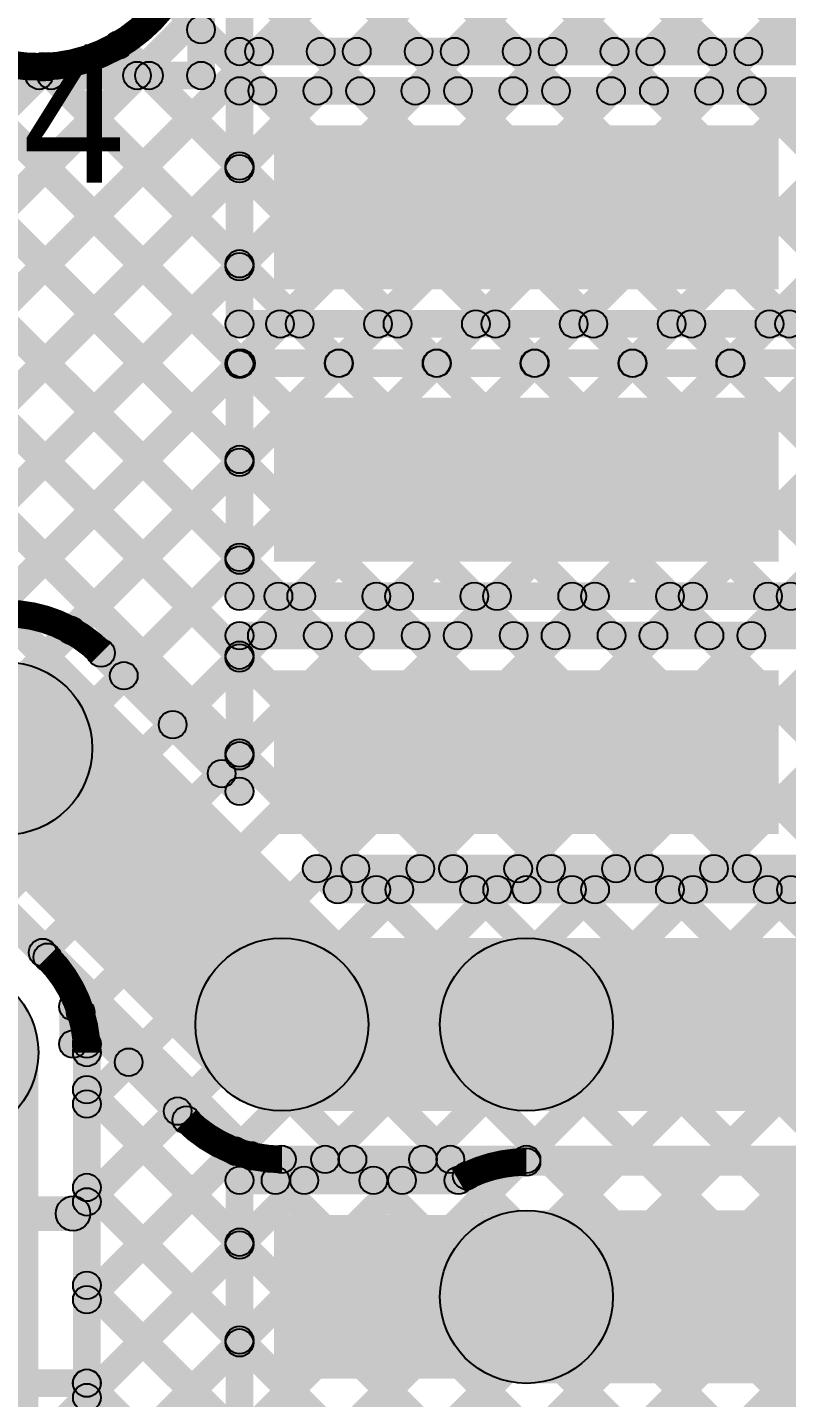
# Model space of a CAD drawing. Header units: millimetres. Extents: x 0.01 to 3.4, y 0.01 to 2.05.
# Drawn here: x 2.9518 to 3.1712, y 0.9458 to 1.3419 of the extents above; entities that cross this region are included whole.
import ezdxf

# ---------------------------------------------------------------- set-up
doc = ezdxf.new("R2010")
doc.units = ezdxf.units.MM
doc.header["$MEASUREMENT"] = 0
for name, color, linetype in [('BottomLayer', 5, 'Continuous'), ('TopLayer', 1, 'Continuous'), ('TopOverlay', 2, 'Continuous'), ('TopPaste', 8, 'Continuous'), ('TopSolder', 216, 'Continuous')]:
    doc.layers.add(name, color=color, linetype=linetype)

# ---------------------------------------------------------------- blocks, each defined once
blk = doc.blocks.new('0220164_162121_61')
at = {"layer": 'TopLayer'}
for points in [[(0.17717, 0.18602), (0.21654, 0.18602), (0.21654, 0.04823), (0.17717, 0.04823)], [(0.25591, 0.18602), (0.29528, 0.18602), (0.29528, 0.04823), (0.25591, 0.04823)], [(0.33465, 0.18602), (0.37402, 0.18602), (0.37402, 0.04823), (0.33465, 0.04823)], [(0.41339, 0.18602), (0.45276, 0.18602), (0.45276, 0.04823), (0.41339, 0.04823)], [(0.49213, 0.18602), (0.5315, 0.18602), (0.5315, 0.04823), (0.49213, 0.04823)]]:
    blk.add_hatch(color=1, dxfattribs=at).paths.add_polyline_path(points)
at = {"layer": 'TopPaste'}
for points in [[(0.17717, 0.18602), (0.21654, 0.18602), (0.21654, 0.04823), (0.17717, 0.04823)], [(0.25591, 0.18602), (0.29528, 0.18602), (0.29528, 0.04823), (0.25591, 0.04823)], [(0.33465, 0.18602), (0.37402, 0.18602), (0.37402, 0.04823), (0.33465, 0.04823)], [(0.41339, 0.18602), (0.45276, 0.18602), (0.45276, 0.04823), (0.41339, 0.04823)], [(0.49213, 0.18602), (0.5315, 0.18602), (0.5315, 0.04823), (0.49213, 0.04823)]]:
    blk.add_hatch(color=8, dxfattribs=at).paths.add_polyline_path(points)
at = {"layer": 'TopSolder'}
for points in [[(0.17317, 0.19002), (0.22054, 0.19002), (0.22054, 0.04423), (0.17317, 0.04423)], [(0.25191, 0.19002), (0.29928, 0.19002), (0.29928, 0.04423), (0.25191, 0.04423)], [(0.33065, 0.19002), (0.37802, 0.19002), (0.37802, 0.04423), (0.33065, 0.04423)], [(0.40939, 0.19002), (0.45676, 0.19002), (0.45676, 0.04423), (0.40939, 0.04423)], [(0.48813, 0.19002), (0.5355, 0.19002), (0.5355, 0.04423), (0.48813, 0.04423)]]:
    blk.add_hatch(color=216, dxfattribs=at).paths.add_polyline_path(points)

msp = doc.modelspace()

# ---------------------------------------------------------------- hatches: boundary and pattern name
at = {"layer": 'BottomLayer'}
for points in [[(2.68708, 1.79193), (2.69274, 1.79758), (3.36483, 1.12549), (3.35917, 1.11983)], [(2.67294, 1.77778), (2.6786, 1.78344), (3.36483, 1.09721), (3.35917, 1.09155)], [(2.6588, 1.76364), (2.66445, 1.7693), (3.36483, 1.06892), (3.35917, 1.06327)], [(2.64397, 1.75018), (2.64963, 1.75584), (3.36483, 1.04064), (3.35917, 1.03498)], [(2.84592, 1.18478), (2.84026, 1.19044), (3.28996, 1.64013), (3.29561, 1.63447)], [(2.86006, 1.17064), (2.85441, 1.17629), (3.31824, 1.64013), (3.3239, 1.63447)], [(2.87421, 1.15649), (2.86855, 1.16215), (3.34652, 1.64013), (3.35218, 1.63447)], [(2.88835, 1.14235), (2.88269, 1.14801), (3.35917, 1.62449), (3.36483, 1.61883)], [(2.43804, 1.58841), (2.4437, 1.59407), (3.36483, 0.67294), (3.35917, 0.66729)], [(2.90249, 1.12821), (2.89683, 1.13387), (3.35917, 1.59621), (3.36483, 1.59055)], [(2.93541, 1.57188), (2.94107, 1.57754), (3.36483, 1.15378), (3.35917, 1.14812)], [(2.91663, 1.11407), (2.91098, 1.11973), (3.35917, 1.56792), (3.36483, 1.56227)], [(2.93077, 1.09993), (2.92512, 1.10558), (3.35917, 1.53964), (3.36483, 1.53398)], [(2.94492, 1.08578), (2.93926, 1.09144), (3.35917, 1.51135), (3.36483, 1.5057)], [(2.54329, 1.48175), (2.54895, 1.48741), (2.96041, 1.07595), (2.95475, 1.07029)], [(2.71599, 1.48017), (2.72165, 1.48583), (3.36483, 0.84265), (3.35917, 0.83699)], [(2.74428, 1.48017), (2.74993, 1.48583), (3.36483, 0.87093), (3.35917, 0.86528)], [(2.77256, 1.48017), (2.77822, 1.48583), (3.36483, 0.89922), (3.35917, 0.89356)], [(2.95906, 1.07164), (2.9534, 1.0773), (3.35917, 1.48307), (3.36483, 1.47741)], [(2.70192, 1.46596), (2.70758, 1.47161), (3.36483, 0.81436), (3.35917, 0.80871)], [(2.97005, 1.05435), (2.9644, 1.06001), (3.35917, 1.45478), (3.36483, 1.44913)], [(2.70497, 1.43463), (2.71063, 1.44028), (3.36483, 0.78608), (3.35917, 0.78042)], [(2.97183, 1.02784), (2.96617, 1.0335), (3.35917, 1.4265), (3.36483, 1.42084)], [(2.69616, 1.41515), (2.70182, 1.42081), (3.36483, 0.7578), (3.35917, 0.75214)], [(2.68137, 1.40166), (2.68703, 1.40731), (3.36483, 0.72951), (3.35917, 0.72385)], [(2.66019, 1.39455), (2.66585, 1.40021), (3.36483, 0.70123), (3.35917, 0.69557)], [(2.97183, 0.99956), (2.96617, 1.00522), (3.35917, 1.39822), (3.36483, 1.39256)], [(2.99742, 1.36845), (3.00308, 1.3741), (3.36483, 1.01235), (3.35917, 1.0067)], [(2.97183, 0.97127), (2.96617, 0.97693), (3.35917, 1.36993), (3.36483, 1.36427)], [(2.98988, 1.34771), (2.99553, 1.35337), (3.36483, 0.98407), (3.35917, 0.97841)], [(2.97183, 0.94299), (2.96617, 0.94865), (3.35917, 1.34165), (3.36483, 1.33599)], [(2.9753, 1.334), (2.98096, 1.33965), (3.36483, 0.95579), (3.35917, 0.95013)], [(2.83178, 1.19892), (2.82612, 1.20458), (2.95496, 1.33342), (2.96062, 1.32776)], [(2.95333, 1.32769), (2.95898, 1.33335), (3.36483, 0.9275), (3.35917, 0.92184)], [(2.97183, 0.91471), (2.96617, 0.92036), (3.35917, 1.31336), (3.36483, 1.30771)], [(2.97183, 0.88642), (2.96617, 0.89208), (3.35917, 1.28508), (3.36483, 1.27942)], [(2.97183, 0.85814), (2.96617, 0.86379), (3.35917, 1.25679), (3.36483, 1.25114)], [(2.97183, 0.82985), (2.96617, 0.83551), (3.35917, 1.22851), (3.36483, 1.22285)], [(2.97183, 0.80157), (2.96617, 0.80723), (3.35917, 1.20023), (3.36483, 1.19457)], [(2.97183, 0.77328), (2.96617, 0.77894), (3.35917, 1.17194), (3.36483, 1.16628)], [(2.97633, 0.7495), (2.97067, 0.75516), (3.35917, 1.14366), (3.36483, 1.138)], [(2.955, 0.739), (2.905, 0.739), (2.905, 1.04555), (2.955, 1.04555)], [(2.973, 0.76243), (2.965, 0.76243), (2.965, 1.04555), (2.973, 1.04555)], [(2.96617, 1.032), (2.97183, 1.03766), (3.36483, 0.64466), (3.35917, 0.639)], [(2.96617, 1.00372), (2.97183, 1.00937), (3.36483, 0.61637), (3.35917, 0.61072)], [(2.96617, 0.97543), (2.97183, 0.98109), (3.36483, 0.58809), (3.35917, 0.58243)], [(2.96617, 0.94715), (2.97183, 0.95281), (3.36483, 0.55981), (3.35917, 0.55415)]]:
    msp.add_hatch(color=5, dxfattribs=at).paths.add_polyline_path(points)
h = msp.add_hatch(color=5, dxfattribs=at)
edge = h.paths.add_edge_path()
edge.add_arc((2.97813, 1.33682), 0.004, 0, 360)
h = msp.add_hatch(color=5, dxfattribs=at)
edge = h.paths.add_edge_path()
edge.add_arc((2.95615, 1.33052), 0.004, 0, 360)
h = msp.add_hatch(color=5, dxfattribs=at)
edge = h.paths.add_edge_path()
edge.add_arc((2.95779, 1.33059), 0.004, 0, 360)
h = msp.add_hatch(color=5, dxfattribs=at)
edge = h.paths.add_edge_path()
edge.add_arc((2.95623, 1.07447), 0.004, 0, 360)
h = msp.add_hatch(color=5, dxfattribs=at)
edge = h.paths.add_edge_path()
edge.add_arc((2.95758, 1.07312), 0.004, 0, 360)
h = msp.add_hatch(color=5, dxfattribs=at)
edge = h.paths.add_edge_path()
edge.add_arc((2.95758, 1.07312), 0.004, 0, 360)
h = msp.add_hatch(color=5, dxfattribs=at)
edge = h.paths.add_edge_path()
edge.add_arc((2.95758, 1.07312), 0.004, 0, 360)
h = msp.add_hatch(color=5, dxfattribs=at)
edge = h.paths.add_edge_path()
edge.add_arc((2.93, 1.04555), 0.025, 0, 360)
h = msp.add_hatch(color=5, dxfattribs=at)
edge = h.paths.add_edge_path()
edge.add_arc((2.93, 1.04555), 0.025, 0, 360)
h = msp.add_hatch(color=5, dxfattribs=at)
edge = h.paths.add_edge_path()
edge.add_arc((2.96722, 1.05718), 0.004, 0, 360)
h = msp.add_hatch(color=5, dxfattribs=at)
edge = h.paths.add_edge_path()
edge.add_arc((2.969, 1.04555), 0.004, 0, 360)
h = msp.add_hatch(color=5, dxfattribs=at)
edge = h.paths.add_edge_path()
edge.add_arc((2.969, 1.04555), 0.004, 0, 360)
h = msp.add_hatch(color=5, dxfattribs=at)
edge = h.paths.add_edge_path()
edge.add_arc((2.969, 1.04555), 0.004, 0, 360)
h = msp.add_hatch(color=5, dxfattribs=at)
edge = h.paths.add_edge_path()
edge.add_arc((2.969, 1.03483), 0.004, 0, 360)
h = msp.add_hatch(color=5, dxfattribs=at)
edge = h.paths.add_edge_path()
edge.add_arc((2.969, 1.03067), 0.004, 0, 360)
h = msp.add_hatch(color=5, dxfattribs=at)
edge = h.paths.add_edge_path()
edge.add_arc((2.969, 1.00655), 0.004, 0, 360)
h = msp.add_hatch(color=5, dxfattribs=at)
edge = h.paths.add_edge_path()
edge.add_arc((2.969, 1.00239), 0.004, 0, 360)
h = msp.add_hatch(color=5, dxfattribs=at)
edge = h.paths.add_edge_path()
edge.add_arc((2.969, 0.97826), 0.004, 0, 360)
h = msp.add_hatch(color=5, dxfattribs=at)
edge = h.paths.add_edge_path()
edge.add_arc((2.969, 0.9741), 0.004, 0, 360)
h = msp.add_hatch(color=5, dxfattribs=at)
edge = h.paths.add_edge_path()
edge.add_arc((2.969, 0.94998), 0.004, 0, 360)
h = msp.add_hatch(color=5, dxfattribs=at)
edge = h.paths.add_edge_path()
edge.add_arc((2.969, 0.94582), 0.004, 0, 360)
at = {"layer": 'TopLayer'}
for points in [[(3.006, 1.328), (2.998, 1.328), (2.998, 1.556), (3.006, 1.556)], [(3.0171, 1.33494), (3.0091, 1.33494), (3.0091, 1.40231), (3.0171, 1.40231)], [(2.84717, 1.37728), (2.85283, 1.38293), (3.01593, 1.21983), (3.01027, 1.21417)], [(2.76742, 1.37217), (2.77308, 1.37783), (3.01593, 1.13498), (3.01027, 1.12932)], [(2.79571, 1.37217), (2.80136, 1.37783), (3.01593, 1.16326), (3.01027, 1.15761)], [(2.82399, 1.37217), (2.82965, 1.37783), (3.01593, 1.19155), (3.01027, 1.18589)], [(2.99917, 1.33841), (3.00483, 1.34407), (3.0225, 1.3264), (3.01685, 1.32074)], [(3.0131, 1.33094), (3.0131, 1.33894), (3.1789, 1.33894), (3.1789, 1.33094)], [(2.8656, 1.17617), (2.85994, 1.18183), (3.01588, 1.33777), (3.02153, 1.33211)], [(3.03845, 1.32074), (3.03279, 1.3264), (3.04416, 1.33777), (3.04982, 1.33211)], [(3.03376, 1.33211), (3.03942, 1.33777), (3.05079, 1.3264), (3.04513, 1.32074)], [(3.06673, 1.32074), (3.06108, 1.3264), (3.07245, 1.33777), (3.0781, 1.33211)], [(3.06205, 1.33211), (3.0677, 1.33777), (3.07907, 1.3264), (3.07342, 1.32074)], [(3.09502, 1.32074), (3.08936, 1.3264), (3.10073, 1.33777), (3.10639, 1.33211)], [(3.09033, 1.33211), (3.09599, 1.33777), (3.10736, 1.3264), (3.1017, 1.32074)], [(3.1233, 1.32074), (3.11765, 1.3264), (3.12902, 1.33777), (3.13467, 1.33211)], [(3.11861, 1.33211), (3.12427, 1.33777), (3.13564, 1.3264), (3.12998, 1.32074)], [(3.15159, 1.32074), (3.14593, 1.3264), (3.1573, 1.33777), (3.16296, 1.33211)], [(3.1469, 1.33211), (3.15255, 1.33777), (3.16392, 1.3264), (3.15827, 1.32074)], [(2.908, 1.324), (2.908, 1.332), (3.002, 1.332), (3.002, 1.324)], [(2.79783, 1.16497), (2.79217, 1.17063), (2.95237, 1.33083), (2.95803, 1.32517)], [(2.83731, 1.17617), (2.83166, 1.18183), (2.98066, 1.33083), (2.98631, 1.32517)], [(2.92756, 1.32517), (2.93322, 1.33083), (3.01639, 1.24766), (3.01073, 1.242)], [(2.95584, 1.32517), (2.9615, 1.33083), (3.01593, 1.2764), (3.01027, 1.27074)], [(2.98413, 1.32517), (2.98979, 1.33083), (3.01593, 1.30468), (3.01027, 1.29903)], [(3.0131, 1.31957), (3.0131, 1.32757), (3.1789, 1.32757), (3.1789, 1.31957)], [(3.0171, 1.2562), (3.0091, 1.2562), (3.0091, 1.32357), (3.0171, 1.32357)], [(2.89388, 1.17617), (2.88823, 1.18183), (3.01027, 1.30388), (3.01593, 1.29822)], [(2.92217, 1.17617), (2.91651, 1.18183), (3.01027, 1.27559), (3.01593, 1.26994)], [(3.0131, 1.2522), (3.0131, 1.2602), (3.1789, 1.2602), (3.1789, 1.2522)], [(3.01628, 1.242), (3.01062, 1.24766), (3.02199, 1.25903), (3.02765, 1.25337)], [(3.02765, 1.25337), (3.0333, 1.25903), (3.04467, 1.24766), (3.03902, 1.242)], [(3.04456, 1.242), (3.0389, 1.24766), (3.05027, 1.25903), (3.05593, 1.25337)], [(3.05593, 1.25337), (3.06159, 1.25903), (3.07296, 1.24766), (3.0673, 1.242)], [(3.07285, 1.242), (3.06719, 1.24766), (3.07856, 1.25903), (3.08422, 1.25337)], [(3.08422, 1.25337), (3.08987, 1.25903), (3.10124, 1.24766), (3.09559, 1.242)], [(3.10113, 1.242), (3.09547, 1.24766), (3.10684, 1.25903), (3.1125, 1.25337)], [(3.1125, 1.25337), (3.11816, 1.25903), (3.12953, 1.24766), (3.12387, 1.242)], [(3.12941, 1.242), (3.12376, 1.24766), (3.13513, 1.25903), (3.14078, 1.25337)], [(3.14079, 1.25337), (3.14644, 1.25903), (3.15781, 1.24766), (3.15216, 1.242)], [(3.1577, 1.242), (3.15204, 1.24766), (3.16341, 1.25903), (3.16907, 1.25337)], [(3.16907, 1.25337), (3.17473, 1.25903), (3.36383, 1.06992), (3.35817, 1.06427)], [(3.0131, 1.24083), (3.0131, 1.24883), (3.1789, 1.24883), (3.1789, 1.24083)], [(2.94393, 1.16965), (2.93827, 1.17531), (3.01027, 1.24731), (3.01593, 1.24165)], [(3.0171, 1.17746), (3.0091, 1.17746), (3.0091, 1.24483), (3.0171, 1.24483)], [(2.9673, 1.16474), (2.96164, 1.17039), (3.01027, 1.21902), (3.01593, 1.21337)], [(2.9825, 1.15165), (2.97684, 1.15731), (3.01027, 1.19074), (3.01593, 1.18508)], [(3.17518, 1.17463), (3.16952, 1.18029), (3.17607, 1.18683), (3.18173, 1.18117)], [(3.0131, 1.17346), (3.0131, 1.18146), (3.1789, 1.18146), (3.1789, 1.17346)], [(3.02239, 1.16326), (3.01673, 1.16892), (3.0281, 1.18029), (3.03376, 1.17463)], [(3.02154, 1.17463), (3.02719, 1.18029), (3.03856, 1.16892), (3.03291, 1.16326)], [(3.05067, 1.16326), (3.04502, 1.16892), (3.05639, 1.18029), (3.06204, 1.17463)], [(3.04982, 1.17463), (3.05548, 1.18029), (3.06685, 1.16892), (3.06119, 1.16326)], [(3.07896, 1.16326), (3.0733, 1.16892), (3.08467, 1.18029), (3.09033, 1.17463)], [(3.0781, 1.17463), (3.08376, 1.18029), (3.09513, 1.16892), (3.08947, 1.16326)], [(3.10724, 1.16326), (3.10159, 1.16892), (3.11296, 1.18029), (3.11861, 1.17463)], [(3.10639, 1.17463), (3.11205, 1.18029), (3.12342, 1.16892), (3.11776, 1.16326)], [(3.13553, 1.16326), (3.12987, 1.16892), (3.14124, 1.18029), (3.1469, 1.17463)], [(3.13467, 1.17463), (3.14033, 1.18029), (3.1517, 1.16892), (3.14604, 1.16326)], [(3.16381, 1.16326), (3.15815, 1.16892), (3.16952, 1.18029), (3.17518, 1.17463)], [(3.16296, 1.17463), (3.16861, 1.18029), (3.17998, 1.16892), (3.17433, 1.16326)], [(3.01593, 1.1568), (3.01027, 1.16246), (3.01673, 1.16892), (3.02239, 1.16326)], [(3.0131, 1.16209), (3.0131, 1.17009), (3.1789, 1.17009), (3.1789, 1.16209)], [(3.0171, 1.12105), (3.0091, 1.12105), (3.0091, 1.16609), (3.0171, 1.16609)], [(2.97027, 1.15823), (2.97593, 1.16389), (3.01593, 1.12388), (3.01027, 1.11822)], [(2.99664, 1.13751), (2.99099, 1.14317), (3.01027, 1.16246), (3.01593, 1.1568)], [(2.92784, 1.1158), (2.9632, 1.15116), (3.04302, 1.07134), (3.00766, 1.03598)], [(3.01079, 1.12337), (3.00513, 1.12903), (3.01027, 1.13417), (3.01593, 1.12851)], [(3.03261, 1.09589), (3.03827, 1.10154), (3.04432, 1.09549), (3.03866, 1.08983)], [(3.03544, 1.09472), (3.03544, 1.10272), (3.1789, 1.10272), (3.1789, 1.09472)], [(3.04371, 1.09589), (3.04936, 1.10154), (3.05542, 1.09549), (3.04976, 1.08983)], [(3.0621, 1.08983), (3.05645, 1.09549), (3.0625, 1.10154), (3.06816, 1.09589)], [(3.07199, 1.09589), (3.07765, 1.10154), (3.0837, 1.09549), (3.07805, 1.08983)], [(3.09039, 1.08983), (3.08473, 1.09549), (3.09078, 1.10154), (3.09644, 1.09589)], [(3.10028, 1.09589), (3.10593, 1.10154), (3.11199, 1.09549), (3.10633, 1.08983)], [(3.11867, 1.08983), (3.11301, 1.09549), (3.11907, 1.10154), (3.12473, 1.09589)], [(3.12856, 1.09589), (3.13422, 1.10154), (3.14027, 1.09549), (3.13461, 1.08983)], [(3.14696, 1.08983), (3.1413, 1.09549), (3.14735, 1.10154), (3.15301, 1.09589)], [(3.15684, 1.09589), (3.1625, 1.10154), (3.16856, 1.09549), (3.1629, 1.08983)], [(3.17524, 1.08983), (3.16958, 1.09549), (3.17564, 1.10154), (3.18129, 1.09589)], [(3.04149, 1.08866), (3.04149, 1.09666), (3.096, 1.09666), (3.096, 1.08866)], [(3.096, 1.08866), (3.096, 1.09666), (3.22234, 1.09666), (3.22234, 1.08866)], [(3.02534, 1.02866), (3.02534, 1.07866), (3.096, 1.07866), (3.096, 1.02866)], [(3.096, 1.02866), (3.096, 1.07866), (3.22234, 1.07866), (3.22234, 1.02866)], [(2.96217, 1.05602), (2.96783, 1.06167), (3.00059, 1.02891), (2.99493, 1.02326)], [(2.969, 1.048), (2.961, 1.048), (2.961, 1.05885), (2.969, 1.05885)], [(2.965, 1.044), (2.965, 1.052), (2.969, 1.052), (2.969, 1.044)], [(2.973, 0.95), (2.965, 0.95), (2.965, 1.048), (2.973, 1.048)], [(2.97183, 1.02784), (2.96617, 1.0335), (2.97826, 1.04559), (2.98392, 1.03993)], [(2.96617, 1.032), (2.97183, 1.03766), (3.01593, 0.99356), (3.01027, 0.9879)], [(2.97183, 0.99956), (2.96617, 1.00522), (2.9924, 1.03145), (2.99806, 1.02579)], [(2.97183, 0.97127), (2.96617, 0.97693), (3.00911, 1.01987), (3.01476, 1.01421)], [(3.01359, 1.01287), (3.01925, 1.01852), (3.02634, 1.01143), (3.02068, 1.00578)], [(3.02534, 1.01066), (3.02534, 1.01866), (3.096, 1.01866), (3.096, 1.01066)], [(3.096, 1.01066), (3.096, 1.01866), (3.20618, 1.01866), (3.20618, 1.01066)], [(3.03462, 1.00578), (3.02896, 1.01143), (3.03501, 1.01749), (3.04067, 1.01183)], [(3.04291, 1.01183), (3.04857, 1.01749), (3.05462, 1.01143), (3.04896, 1.00578)], [(3.0629, 1.00578), (3.05724, 1.01143), (3.0633, 1.01749), (3.06896, 1.01183)], [(3.07119, 1.01183), (3.07685, 1.01749), (3.0816, 1.01274), (3.07594, 1.00708)], [(3.096, 1.00992), (3.096, 1.01792), (3.19708, 1.01792), (3.19708, 1.00992)], [(3.0131, 1.00461), (3.0131, 1.01261), (3.07635, 1.01261), (3.07635, 1.00461)], [(2.96617, 1.00372), (2.97183, 1.00937), (3.01593, 0.96527), (3.01027, 0.95962)], [(3.0171, 0.94124), (3.0091, 0.94124), (3.0091, 1.00861), (3.0171, 1.00861)], [(2.925, 0.994), (2.925, 1.004), (2.965, 1.004), (2.965, 0.994)], [(3.096, 0.94992), (3.096, 0.99992), (3.19708, 0.99992), (3.19708, 0.94992)], [(2.88245, 0.85361), (2.87679, 0.85927), (3.01027, 0.99275), (3.01593, 0.98709)], [(2.96617, 0.97543), (2.97183, 0.98109), (3.02022, 0.93269), (3.01457, 0.92704)], [(2.91073, 0.85361), (2.90508, 0.85927), (3.01027, 0.96447), (3.01593, 0.95881)], [(2.881, 0.946), (2.881, 0.954), (2.969, 0.954), (2.969, 0.946)], [(2.96615, 0.94717), (2.97181, 0.95283), (3.01593, 0.9087), (3.01027, 0.90305)]]:
    msp.add_hatch(color=1, dxfattribs=at).paths.add_polyline_path(points)
h = msp.add_hatch(color=1, dxfattribs=at)
edge = h.paths.add_edge_path()
edge.add_arc((3.002, 1.34124), 0.004, 0, 360)
h = msp.add_hatch(color=1, dxfattribs=at)
edge = h.paths.add_edge_path()
edge.add_arc((3.0131, 1.33494), 0.004, 0, 360)
h = msp.add_hatch(color=1, dxfattribs=at)
edge = h.paths.add_edge_path()
edge.add_arc((3.0131, 1.33494), 0.004, 0, 360)
h = msp.add_hatch(color=1, dxfattribs=at)
edge = h.paths.add_edge_path()
edge.add_arc((3.01871, 1.33494), 0.004, 0, 360)
h = msp.add_hatch(color=1, dxfattribs=at)
edge = h.paths.add_edge_path()
edge.add_arc((3.03659, 1.33494), 0.004, 0, 360)
h = msp.add_hatch(color=1, dxfattribs=at)
edge = h.paths.add_edge_path()
edge.add_arc((3.04699, 1.33494), 0.004, 0, 360)
h = msp.add_hatch(color=1, dxfattribs=at)
edge = h.paths.add_edge_path()
edge.add_arc((3.06487, 1.33494), 0.004, 0, 360)
h = msp.add_hatch(color=1, dxfattribs=at)
edge = h.paths.add_edge_path()
edge.add_arc((3.07527, 1.33494), 0.004, 0, 360)
h = msp.add_hatch(color=1, dxfattribs=at)
edge = h.paths.add_edge_path()
edge.add_arc((3.09316, 1.33494), 0.004, 0, 360)
h = msp.add_hatch(color=1, dxfattribs=at)
edge = h.paths.add_edge_path()
edge.add_arc((3.10356, 1.33494), 0.004, 0, 360)
h = msp.add_hatch(color=1, dxfattribs=at)
edge = h.paths.add_edge_path()
edge.add_arc((3.12144, 1.33494), 0.004, 0, 360)
h = msp.add_hatch(color=1, dxfattribs=at)
edge = h.paths.add_edge_path()
edge.add_arc((3.13184, 1.33494), 0.004, 0, 360)
h = msp.add_hatch(color=1, dxfattribs=at)
edge = h.paths.add_edge_path()
edge.add_arc((3.14973, 1.33494), 0.004, 0, 360)
h = msp.add_hatch(color=1, dxfattribs=at)
edge = h.paths.add_edge_path()
edge.add_arc((3.16013, 1.33494), 0.004, 0, 360)
h = msp.add_hatch(color=1, dxfattribs=at)
edge = h.paths.add_edge_path()
edge.add_arc((2.9552, 1.328), 0.004, 0, 360)
h = msp.add_hatch(color=1, dxfattribs=at)
edge = h.paths.add_edge_path()
edge.add_arc((2.95867, 1.328), 0.004, 0, 360)
h = msp.add_hatch(color=1, dxfattribs=at)
edge = h.paths.add_edge_path()
edge.add_arc((2.98349, 1.328), 0.004, 0, 360)
h = msp.add_hatch(color=1, dxfattribs=at)
edge = h.paths.add_edge_path()
edge.add_arc((2.98696, 1.328), 0.004, 0, 360)
h = msp.add_hatch(color=1, dxfattribs=at)
edge = h.paths.add_edge_path()
edge.add_arc((3.002, 1.328), 0.004, 0, 360)
h = msp.add_hatch(color=1, dxfattribs=at)
edge = h.paths.add_edge_path()
edge.add_arc((3.002, 1.328), 0.004, 0, 360)
h = msp.add_hatch(color=1, dxfattribs=at)
edge = h.paths.add_edge_path()
edge.add_arc((3.0131, 1.32357), 0.004, 0, 360)
h = msp.add_hatch(color=1, dxfattribs=at)
edge = h.paths.add_edge_path()
edge.add_arc((3.0131, 1.32357), 0.004, 0, 360)
h = msp.add_hatch(color=1, dxfattribs=at)
edge = h.paths.add_edge_path()
edge.add_arc((3.01967, 1.32357), 0.004, 0, 360)
h = msp.add_hatch(color=1, dxfattribs=at)
edge = h.paths.add_edge_path()
edge.add_arc((3.03562, 1.32357), 0.004, 0, 360)
h = msp.add_hatch(color=1, dxfattribs=at)
edge = h.paths.add_edge_path()
edge.add_arc((3.04796, 1.32357), 0.004, 0, 360)
h = msp.add_hatch(color=1, dxfattribs=at)
edge = h.paths.add_edge_path()
edge.add_arc((3.06391, 1.32357), 0.004, 0, 360)
h = msp.add_hatch(color=1, dxfattribs=at)
edge = h.paths.add_edge_path()
edge.add_arc((3.07624, 1.32357), 0.004, 0, 360)
h = msp.add_hatch(color=1, dxfattribs=at)
edge = h.paths.add_edge_path()
edge.add_arc((3.09219, 1.32357), 0.004, 0, 360)
h = msp.add_hatch(color=1, dxfattribs=at)
edge = h.paths.add_edge_path()
edge.add_arc((3.10453, 1.32357), 0.004, 0, 360)
h = msp.add_hatch(color=1, dxfattribs=at)
edge = h.paths.add_edge_path()
edge.add_arc((3.12047, 1.32357), 0.004, 0, 360)
h = msp.add_hatch(color=1, dxfattribs=at)
edge = h.paths.add_edge_path()
edge.add_arc((3.13281, 1.32357), 0.004, 0, 360)
h = msp.add_hatch(color=1, dxfattribs=at)
edge = h.paths.add_edge_path()
edge.add_arc((3.14876, 1.32357), 0.004, 0, 360)
h = msp.add_hatch(color=1, dxfattribs=at)
edge = h.paths.add_edge_path()
edge.add_arc((3.1611, 1.32357), 0.004, 0, 360)
h = msp.add_hatch(color=1, dxfattribs=at)
edge = h.paths.add_edge_path()
edge.add_arc((3.0131, 1.30186), 0.004, 0, 360)
h = msp.add_hatch(color=1, dxfattribs=at)
edge = h.paths.add_edge_path()
edge.add_arc((3.0131, 1.30105), 0.004, 0, 360)
h = msp.add_hatch(color=1, dxfattribs=at)
edge = h.paths.add_edge_path()
edge.add_arc((3.0131, 1.27357), 0.004, 0, 360)
h = msp.add_hatch(color=1, dxfattribs=at)
edge = h.paths.add_edge_path()
edge.add_arc((3.0131, 1.27276), 0.004, 0, 360)
h = msp.add_hatch(color=1, dxfattribs=at)
edge = h.paths.add_edge_path()
edge.add_arc((3.0131, 1.2562), 0.004, 0, 360)
h = msp.add_hatch(color=1, dxfattribs=at)
edge = h.paths.add_edge_path()
edge.add_arc((3.0131, 1.2562), 0.004, 0, 360)
h = msp.add_hatch(color=1, dxfattribs=at)
edge = h.paths.add_edge_path()
edge.add_arc((3.02482, 1.2562), 0.004, 0, 360)
h = msp.add_hatch(color=1, dxfattribs=at)
edge = h.paths.add_edge_path()
edge.add_arc((3.03048, 1.2562), 0.004, 0, 360)
h = msp.add_hatch(color=1, dxfattribs=at)
edge = h.paths.add_edge_path()
edge.add_arc((3.0531, 1.2562), 0.004, 0, 360)
h = msp.add_hatch(color=1, dxfattribs=at)
edge = h.paths.add_edge_path()
edge.add_arc((3.05876, 1.2562), 0.004, 0, 360)
h = msp.add_hatch(color=1, dxfattribs=at)
edge = h.paths.add_edge_path()
edge.add_arc((3.08139, 1.2562), 0.004, 0, 360)
h = msp.add_hatch(color=1, dxfattribs=at)
edge = h.paths.add_edge_path()
edge.add_arc((3.08705, 1.2562), 0.004, 0, 360)
h = msp.add_hatch(color=1, dxfattribs=at)
edge = h.paths.add_edge_path()
edge.add_arc((3.10967, 1.2562), 0.004, 0, 360)
h = msp.add_hatch(color=1, dxfattribs=at)
edge = h.paths.add_edge_path()
edge.add_arc((3.11533, 1.2562), 0.004, 0, 360)
h = msp.add_hatch(color=1, dxfattribs=at)
edge = h.paths.add_edge_path()
edge.add_arc((3.13796, 1.2562), 0.004, 0, 360)
h = msp.add_hatch(color=1, dxfattribs=at)
edge = h.paths.add_edge_path()
edge.add_arc((3.14361, 1.2562), 0.004, 0, 360)
h = msp.add_hatch(color=1, dxfattribs=at)
edge = h.paths.add_edge_path()
edge.add_arc((3.16624, 1.2562), 0.004, 0, 360)
h = msp.add_hatch(color=1, dxfattribs=at)
edge = h.paths.add_edge_path()
edge.add_arc((3.1719, 1.2562), 0.004, 0, 360)
h = msp.add_hatch(color=1, dxfattribs=at)
edge = h.paths.add_edge_path()
edge.add_arc((3.0131, 1.24483), 0.004, 0, 360)
h = msp.add_hatch(color=1, dxfattribs=at)
edge = h.paths.add_edge_path()
edge.add_arc((3.0131, 1.24483), 0.004, 0, 360)
h = msp.add_hatch(color=1, dxfattribs=at)
edge = h.paths.add_edge_path()
edge.add_arc((3.0131, 1.24448), 0.004, 0, 360)
h = msp.add_hatch(color=1, dxfattribs=at)
edge = h.paths.add_edge_path()
edge.add_arc((3.01345, 1.24483), 0.004, 0, 360)
h = msp.add_hatch(color=1, dxfattribs=at)
edge = h.paths.add_edge_path()
edge.add_arc((3.01356, 1.24483), 0.004, 0, 360)
h = msp.add_hatch(color=1, dxfattribs=at)
edge = h.paths.add_edge_path()
edge.add_arc((3.04173, 1.24483), 0.004, 0, 360)
h = msp.add_hatch(color=1, dxfattribs=at)
edge = h.paths.add_edge_path()
edge.add_arc((3.04185, 1.24483), 0.004, 0, 360)
h = msp.add_hatch(color=1, dxfattribs=at)
edge = h.paths.add_edge_path()
edge.add_arc((3.07002, 1.24483), 0.004, 0, 360)
h = msp.add_hatch(color=1, dxfattribs=at)
edge = h.paths.add_edge_path()
edge.add_arc((3.07013, 1.24483), 0.004, 0, 360)
h = msp.add_hatch(color=1, dxfattribs=at)
edge = h.paths.add_edge_path()
edge.add_arc((3.0983, 1.24483), 0.004, 0, 360)
h = msp.add_hatch(color=1, dxfattribs=at)
edge = h.paths.add_edge_path()
edge.add_arc((3.09842, 1.24483), 0.004, 0, 360)
h = msp.add_hatch(color=1, dxfattribs=at)
edge = h.paths.add_edge_path()
edge.add_arc((3.12659, 1.24483), 0.004, 0, 360)
h = msp.add_hatch(color=1, dxfattribs=at)
edge = h.paths.add_edge_path()
edge.add_arc((3.1267, 1.24483), 0.004, 0, 360)
h = msp.add_hatch(color=1, dxfattribs=at)
edge = h.paths.add_edge_path()
edge.add_arc((3.15487, 1.24483), 0.004, 0, 360)
h = msp.add_hatch(color=1, dxfattribs=at)
edge = h.paths.add_edge_path()
edge.add_arc((3.15498, 1.24483), 0.004, 0, 360)
h = msp.add_hatch(color=1, dxfattribs=at)
edge = h.paths.add_edge_path()
edge.add_arc((3.0131, 1.217), 0.004, 0, 360)
h = msp.add_hatch(color=1, dxfattribs=at)
edge = h.paths.add_edge_path()
edge.add_arc((3.0131, 1.2162), 0.004, 0, 360)
h = msp.add_hatch(color=1, dxfattribs=at)
edge = h.paths.add_edge_path()
edge.add_arc((3.0131, 1.18872), 0.004, 0, 360)
h = msp.add_hatch(color=1, dxfattribs=at)
edge = h.paths.add_edge_path()
edge.add_arc((3.0131, 1.18791), 0.004, 0, 360)
h = msp.add_hatch(color=1, dxfattribs=at)
edge = h.paths.add_edge_path()
edge.add_arc((3.0131, 1.17746), 0.004, 0, 360)
h = msp.add_hatch(color=1, dxfattribs=at)
edge = h.paths.add_edge_path()
edge.add_arc((3.0131, 1.17746), 0.004, 0, 360)
h = msp.add_hatch(color=1, dxfattribs=at)
edge = h.paths.add_edge_path()
edge.add_arc((3.02436, 1.17746), 0.004, 0, 360)
h = msp.add_hatch(color=1, dxfattribs=at)
edge = h.paths.add_edge_path()
edge.add_arc((3.03093, 1.17746), 0.004, 0, 360)
h = msp.add_hatch(color=1, dxfattribs=at)
edge = h.paths.add_edge_path()
edge.add_arc((3.05265, 1.17746), 0.004, 0, 360)
h = msp.add_hatch(color=1, dxfattribs=at)
edge = h.paths.add_edge_path()
edge.add_arc((3.05922, 1.17746), 0.004, 0, 360)
h = msp.add_hatch(color=1, dxfattribs=at)
edge = h.paths.add_edge_path()
edge.add_arc((3.08093, 1.17746), 0.004, 0, 360)
h = msp.add_hatch(color=1, dxfattribs=at)
edge = h.paths.add_edge_path()
edge.add_arc((3.0875, 1.17746), 0.004, 0, 360)
h = msp.add_hatch(color=1, dxfattribs=at)
edge = h.paths.add_edge_path()
edge.add_arc((3.10922, 1.17746), 0.004, 0, 360)
h = msp.add_hatch(color=1, dxfattribs=at)
edge = h.paths.add_edge_path()
edge.add_arc((3.11578, 1.17746), 0.004, 0, 360)
h = msp.add_hatch(color=1, dxfattribs=at)
edge = h.paths.add_edge_path()
edge.add_arc((3.1375, 1.17746), 0.004, 0, 360)
h = msp.add_hatch(color=1, dxfattribs=at)
edge = h.paths.add_edge_path()
edge.add_arc((3.14407, 1.17746), 0.004, 0, 360)
h = msp.add_hatch(color=1, dxfattribs=at)
edge = h.paths.add_edge_path()
edge.add_arc((3.16579, 1.17746), 0.004, 0, 360)
h = msp.add_hatch(color=1, dxfattribs=at)
edge = h.paths.add_edge_path()
edge.add_arc((3.17235, 1.17746), 0.004, 0, 360)
h = msp.add_hatch(color=1, dxfattribs=at)
edge = h.paths.add_edge_path()
edge.add_arc((3.17235, 1.17746), 0.004, 0, 360)
h = msp.add_hatch(color=1, dxfattribs=at)
edge = h.paths.add_edge_path()
edge.add_arc((2.96447, 1.16757), 0.004, 0, 360)
h = msp.add_hatch(color=1, dxfattribs=at)
edge = h.paths.add_edge_path()
edge.add_arc((3.0131, 1.16609), 0.004, 0, 360)
h = msp.add_hatch(color=1, dxfattribs=at)
edge = h.paths.add_edge_path()
edge.add_arc((3.0131, 1.16609), 0.004, 0, 360)
h = msp.add_hatch(color=1, dxfattribs=at)
edge = h.paths.add_edge_path()
edge.add_arc((3.01956, 1.16609), 0.004, 0, 360)
h = msp.add_hatch(color=1, dxfattribs=at)
edge = h.paths.add_edge_path()
edge.add_arc((3.01956, 1.16609), 0.004, 0, 360)
h = msp.add_hatch(color=1, dxfattribs=at)
edge = h.paths.add_edge_path()
edge.add_arc((3.03573, 1.16609), 0.004, 0, 360)
h = msp.add_hatch(color=1, dxfattribs=at)
edge = h.paths.add_edge_path()
edge.add_arc((3.04785, 1.16609), 0.004, 0, 360)
h = msp.add_hatch(color=1, dxfattribs=at)
edge = h.paths.add_edge_path()
edge.add_arc((3.06402, 1.16609), 0.004, 0, 360)
h = msp.add_hatch(color=1, dxfattribs=at)
edge = h.paths.add_edge_path()
edge.add_arc((3.07613, 1.16609), 0.004, 0, 360)
h = msp.add_hatch(color=1, dxfattribs=at)
edge = h.paths.add_edge_path()
edge.add_arc((3.0923, 1.16609), 0.004, 0, 360)
h = msp.add_hatch(color=1, dxfattribs=at)
edge = h.paths.add_edge_path()
edge.add_arc((3.10441, 1.16609), 0.004, 0, 360)
h = msp.add_hatch(color=1, dxfattribs=at)
edge = h.paths.add_edge_path()
edge.add_arc((3.12059, 1.16609), 0.004, 0, 360)
h = msp.add_hatch(color=1, dxfattribs=at)
edge = h.paths.add_edge_path()
edge.add_arc((3.1327, 1.16609), 0.004, 0, 360)
h = msp.add_hatch(color=1, dxfattribs=at)
edge = h.paths.add_edge_path()
edge.add_arc((3.14887, 1.16609), 0.004, 0, 360)
h = msp.add_hatch(color=1, dxfattribs=at)
edge = h.paths.add_edge_path()
edge.add_arc((3.16098, 1.16609), 0.004, 0, 360)
h = msp.add_hatch(color=1, dxfattribs=at)
edge = h.paths.add_edge_path()
edge.add_arc((2.9731, 1.16106), 0.004, 0, 360)
h = msp.add_hatch(color=1, dxfattribs=at)
edge = h.paths.add_edge_path()
edge.add_arc((2.9731, 1.16106), 0.004, 0, 360)
h = msp.add_hatch(color=1, dxfattribs=at)
edge = h.paths.add_edge_path()
edge.add_arc((2.9731, 1.16106), 0.004, 0, 360)
h = msp.add_hatch(color=1, dxfattribs=at)
edge = h.paths.add_edge_path()
edge.add_arc((3.0131, 1.16043), 0.004, 0, 360)
h = msp.add_hatch(color=1, dxfattribs=at)
edge = h.paths.add_edge_path()
edge.add_arc((3.0131, 1.15963), 0.004, 0, 360)
h = msp.add_hatch(color=1, dxfattribs=at)
edge = h.paths.add_edge_path()
edge.add_arc((3.0131, 1.15963), 0.004, 0, 360)
h = msp.add_hatch(color=1, dxfattribs=at)
edge = h.paths.add_edge_path()
edge.add_arc((2.94552, 1.13348), 0.025, 0, 360)
h = msp.add_hatch(color=1, dxfattribs=at)
edge = h.paths.add_edge_path()
edge.add_arc((2.94552, 1.13348), 0.025, 0, 360)
h = msp.add_hatch(color=1, dxfattribs=at)
edge = h.paths.add_edge_path()
edge.add_arc((2.97967, 1.15448), 0.004, 0, 360)
h = msp.add_hatch(color=1, dxfattribs=at)
edge = h.paths.add_edge_path()
edge.add_arc((2.99381, 1.14034), 0.004, 0, 360)
h = msp.add_hatch(color=1, dxfattribs=at)
edge = h.paths.add_edge_path()
edge.add_arc((3.0131, 1.13215), 0.004, 0, 360)
h = msp.add_hatch(color=1, dxfattribs=at)
edge = h.paths.add_edge_path()
edge.add_arc((3.0131, 1.13134), 0.004, 0, 360)
h = msp.add_hatch(color=1, dxfattribs=at)
edge = h.paths.add_edge_path()
edge.add_arc((3.00796, 1.1262), 0.004, 0, 360)
h = msp.add_hatch(color=1, dxfattribs=at)
edge = h.paths.add_edge_path()
edge.add_arc((3.0131, 1.12105), 0.004, 0, 360)
h = msp.add_hatch(color=1, dxfattribs=at)
edge = h.paths.add_edge_path()
edge.add_arc((3.0131, 1.12105), 0.004, 0, 360)
h = msp.add_hatch(color=1, dxfattribs=at)
edge = h.paths.add_edge_path()
edge.add_arc((3.03544, 1.09872), 0.004, 0, 360)
h = msp.add_hatch(color=1, dxfattribs=at)
edge = h.paths.add_edge_path()
edge.add_arc((3.03544, 1.09872), 0.004, 0, 360)
h = msp.add_hatch(color=1, dxfattribs=at)
edge = h.paths.add_edge_path()
edge.add_arc((3.04654, 1.09872), 0.004, 0, 360)
h = msp.add_hatch(color=1, dxfattribs=at)
edge = h.paths.add_edge_path()
edge.add_arc((3.06533, 1.09872), 0.004, 0, 360)
h = msp.add_hatch(color=1, dxfattribs=at)
edge = h.paths.add_edge_path()
edge.add_arc((3.07482, 1.09872), 0.004, 0, 360)
h = msp.add_hatch(color=1, dxfattribs=at)
edge = h.paths.add_edge_path()
edge.add_arc((3.09361, 1.09872), 0.004, 0, 360)
h = msp.add_hatch(color=1, dxfattribs=at)
edge = h.paths.add_edge_path()
edge.add_arc((3.1031, 1.09872), 0.004, 0, 360)
h = msp.add_hatch(color=1, dxfattribs=at)
edge = h.paths.add_edge_path()
edge.add_arc((3.1219, 1.09872), 0.004, 0, 360)
h = msp.add_hatch(color=1, dxfattribs=at)
edge = h.paths.add_edge_path()
edge.add_arc((3.13139, 1.09872), 0.004, 0, 360)
h = msp.add_hatch(color=1, dxfattribs=at)
edge = h.paths.add_edge_path()
edge.add_arc((3.15018, 1.09872), 0.004, 0, 360)
h = msp.add_hatch(color=1, dxfattribs=at)
edge = h.paths.add_edge_path()
edge.add_arc((3.15967, 1.09872), 0.004, 0, 360)
h = msp.add_hatch(color=1, dxfattribs=at)
edge = h.paths.add_edge_path()
edge.add_arc((3.04149, 1.09266), 0.004, 0, 360)
h = msp.add_hatch(color=1, dxfattribs=at)
edge = h.paths.add_edge_path()
edge.add_arc((3.04149, 1.09266), 0.004, 0, 360)
h = msp.add_hatch(color=1, dxfattribs=at)
edge = h.paths.add_edge_path()
edge.add_arc((3.05259, 1.09266), 0.004, 0, 360)
h = msp.add_hatch(color=1, dxfattribs=at)
edge = h.paths.add_edge_path()
edge.add_arc((3.05927, 1.09266), 0.004, 0, 360)
h = msp.add_hatch(color=1, dxfattribs=at)
edge = h.paths.add_edge_path()
edge.add_arc((3.08087, 1.09266), 0.004, 0, 360)
h = msp.add_hatch(color=1, dxfattribs=at)
edge = h.paths.add_edge_path()
edge.add_arc((3.08756, 1.09266), 0.004, 0, 360)
h = msp.add_hatch(color=1, dxfattribs=at)
edge = h.paths.add_edge_path()
edge.add_arc((3.096, 1.09266), 0.004, 0, 360)
h = msp.add_hatch(color=1, dxfattribs=at)
edge = h.paths.add_edge_path()
edge.add_arc((3.096, 1.09266), 0.004, 0, 360)
h = msp.add_hatch(color=1, dxfattribs=at)
edge = h.paths.add_edge_path()
edge.add_arc((3.10916, 1.09266), 0.004, 0, 360)
h = msp.add_hatch(color=1, dxfattribs=at)
edge = h.paths.add_edge_path()
edge.add_arc((3.11584, 1.09266), 0.004, 0, 360)
h = msp.add_hatch(color=1, dxfattribs=at)
edge = h.paths.add_edge_path()
edge.add_arc((3.13744, 1.09266), 0.004, 0, 360)
h = msp.add_hatch(color=1, dxfattribs=at)
edge = h.paths.add_edge_path()
edge.add_arc((3.14413, 1.09266), 0.004, 0, 360)
h = msp.add_hatch(color=1, dxfattribs=at)
edge = h.paths.add_edge_path()
edge.add_arc((3.16573, 1.09266), 0.004, 0, 360)
h = msp.add_hatch(color=1, dxfattribs=at)
edge = h.paths.add_edge_path()
edge.add_arc((3.17241, 1.09266), 0.004, 0, 360)
h = msp.add_hatch(color=1, dxfattribs=at)
edge = h.paths.add_edge_path()
edge.add_arc((3.02534, 1.05366), 0.025, 0, 360)
h = msp.add_hatch(color=1, dxfattribs=at)
edge = h.paths.add_edge_path()
edge.add_arc((3.02534, 1.05366), 0.025, 0, 360)
h = msp.add_hatch(color=1, dxfattribs=at)
edge = h.paths.add_edge_path()
edge.add_arc((3.096, 1.05366), 0.025, 0, 360)
h = msp.add_hatch(color=1, dxfattribs=at)
edge = h.paths.add_edge_path()
edge.add_arc((3.096, 1.05366), 0.025, 0, 360)
h = msp.add_hatch(color=1, dxfattribs=at)
edge = h.paths.add_edge_path()
edge.add_arc((2.965, 1.05885), 0.004, 0, 360)
h = msp.add_hatch(color=1, dxfattribs=at)
edge = h.paths.add_edge_path()
edge.add_arc((2.965, 1.05885), 0.004, 0, 360)
h = msp.add_hatch(color=1, dxfattribs=at)
edge = h.paths.add_edge_path()
edge.add_arc((2.965, 1.048), 0.004, 0, 360)
h = msp.add_hatch(color=1, dxfattribs=at)
edge = h.paths.add_edge_path()
edge.add_arc((2.965, 1.048), 0.004, 0, 360)
h = msp.add_hatch(color=1, dxfattribs=at)
edge = h.paths.add_edge_path()
edge.add_arc((2.969, 1.048), 0.004, 0, 360)
h = msp.add_hatch(color=1, dxfattribs=at)
edge = h.paths.add_edge_path()
edge.add_arc((2.969, 1.048), 0.004, 0, 360)
h = msp.add_hatch(color=1, dxfattribs=at)
edge = h.paths.add_edge_path()
edge.add_arc((2.98109, 1.04276), 0.004, 0, 360)
h = msp.add_hatch(color=1, dxfattribs=at)
edge = h.paths.add_edge_path()
edge.add_arc((2.969, 1.03483), 0.004, 0, 360)
h = msp.add_hatch(color=1, dxfattribs=at)
edge = h.paths.add_edge_path()
edge.add_arc((2.969, 1.03067), 0.004, 0, 360)
h = msp.add_hatch(color=1, dxfattribs=at)
edge = h.paths.add_edge_path()
edge.add_arc((2.99523, 1.02862), 0.004, 0, 360)
h = msp.add_hatch(color=1, dxfattribs=at)
edge = h.paths.add_edge_path()
edge.add_arc((2.99776, 1.02608), 0.004, 0, 360)
h = msp.add_hatch(color=1, dxfattribs=at)
edge = h.paths.add_edge_path()
edge.add_arc((2.99776, 1.02608), 0.004, 0, 360)
h = msp.add_hatch(color=1, dxfattribs=at)
edge = h.paths.add_edge_path()
edge.add_arc((2.99776, 1.02608), 0.004, 0, 360)
h = msp.add_hatch(color=1, dxfattribs=at)
edge = h.paths.add_edge_path()
edge.add_arc((3.01193, 1.01704), 0.004, 0, 360)
h = msp.add_hatch(color=1, dxfattribs=at)
edge = h.paths.add_edge_path()
edge.add_arc((3.01642, 1.01569), 0.004, 0, 360)
h = msp.add_hatch(color=1, dxfattribs=at)
edge = h.paths.add_edge_path()
edge.add_arc((3.02534, 1.01466), 0.004, 0, 360)
h = msp.add_hatch(color=1, dxfattribs=at)
edge = h.paths.add_edge_path()
edge.add_arc((3.02534, 1.01466), 0.004, 0, 360)
h = msp.add_hatch(color=1, dxfattribs=at)
edge = h.paths.add_edge_path()
edge.add_arc((3.02534, 1.01466), 0.004, 0, 360)
h = msp.add_hatch(color=1, dxfattribs=at)
edge = h.paths.add_edge_path()
edge.add_arc((3.03784, 1.01466), 0.004, 0, 360)
h = msp.add_hatch(color=1, dxfattribs=at)
edge = h.paths.add_edge_path()
edge.add_arc((3.04574, 1.01466), 0.004, 0, 360)
h = msp.add_hatch(color=1, dxfattribs=at)
edge = h.paths.add_edge_path()
edge.add_arc((3.06613, 1.01466), 0.004, 0, 360)
h = msp.add_hatch(color=1, dxfattribs=at)
edge = h.paths.add_edge_path()
edge.add_arc((3.07402, 1.01466), 0.004, 0, 360)
h = msp.add_hatch(color=1, dxfattribs=at)
edge = h.paths.add_edge_path()
edge.add_arc((3.096, 1.01466), 0.004, 0, 360)
h = msp.add_hatch(color=1, dxfattribs=at)
edge = h.paths.add_edge_path()
edge.add_arc((3.096, 1.01466), 0.004, 0, 360)
h = msp.add_hatch(color=1, dxfattribs=at)
edge = h.paths.add_edge_path()
edge.add_arc((3.096, 1.01392), 0.004, 0, 360)
h = msp.add_hatch(color=1, dxfattribs=at)
edge = h.paths.add_edge_path()
edge.add_arc((3.096, 1.01392), 0.004, 0, 360)
h = msp.add_hatch(color=1, dxfattribs=at)
edge = h.paths.add_edge_path()
edge.add_arc((2.969, 1.00655), 0.004, 0, 360)
h = msp.add_hatch(color=1, dxfattribs=at)
edge = h.paths.add_edge_path()
edge.add_arc((3.0131, 1.00861), 0.004, 0, 360)
h = msp.add_hatch(color=1, dxfattribs=at)
edge = h.paths.add_edge_path()
edge.add_arc((3.0131, 1.00861), 0.004, 0, 360)
h = msp.add_hatch(color=1, dxfattribs=at)
edge = h.paths.add_edge_path()
edge.add_arc((3.02351, 1.00861), 0.004, 0, 360)
h = msp.add_hatch(color=1, dxfattribs=at)
edge = h.paths.add_edge_path()
edge.add_arc((3.03179, 1.00861), 0.004, 0, 360)
h = msp.add_hatch(color=1, dxfattribs=at)
edge = h.paths.add_edge_path()
edge.add_arc((3.05179, 1.00861), 0.004, 0, 360)
h = msp.add_hatch(color=1, dxfattribs=at)
edge = h.paths.add_edge_path()
edge.add_arc((3.06007, 1.00861), 0.004, 0, 360)
h = msp.add_hatch(color=1, dxfattribs=at)
edge = h.paths.add_edge_path()
edge.add_arc((3.07635, 1.00861), 0.004, 0, 360)
h = msp.add_hatch(color=1, dxfattribs=at)
edge = h.paths.add_edge_path()
edge.add_arc((3.07635, 1.00861), 0.004, 0, 360)
h = msp.add_hatch(color=1, dxfattribs=at)
edge = h.paths.add_edge_path()
edge.add_arc((3.07877, 1.00991), 0.004, 0, 360)
h = msp.add_hatch(color=1, dxfattribs=at)
edge = h.paths.add_edge_path()
edge.add_arc((2.969, 1.00239), 0.004, 0, 360)
h = msp.add_hatch(color=1, dxfattribs=at)
edge = h.paths.add_edge_path()
edge.add_arc((2.965, 0.999), 0.005, 0, 360)
h = msp.add_hatch(color=1, dxfattribs=at)
edge = h.paths.add_edge_path()
edge.add_arc((3.096, 0.97492), 0.025, 0, 360)
h = msp.add_hatch(color=1, dxfattribs=at)
edge = h.paths.add_edge_path()
edge.add_arc((3.0131, 0.99073), 0.004, 0, 360)
h = msp.add_hatch(color=1, dxfattribs=at)
edge = h.paths.add_edge_path()
edge.add_arc((3.0131, 0.98992), 0.004, 0, 360)
h = msp.add_hatch(color=1, dxfattribs=at)
edge = h.paths.add_edge_path()
edge.add_arc((2.969, 0.97826), 0.004, 0, 360)
h = msp.add_hatch(color=1, dxfattribs=at)
edge = h.paths.add_edge_path()
edge.add_arc((2.969, 0.9741), 0.004, 0, 360)
h = msp.add_hatch(color=1, dxfattribs=at)
edge = h.paths.add_edge_path()
edge.add_arc((3.0131, 0.96244), 0.004, 0, 360)
h = msp.add_hatch(color=1, dxfattribs=at)
edge = h.paths.add_edge_path()
edge.add_arc((3.0131, 0.96164), 0.004, 0, 360)
h = msp.add_hatch(color=1, dxfattribs=at)
edge = h.paths.add_edge_path()
edge.add_arc((2.96898, 0.95), 0.004, 0, 360)
h = msp.add_hatch(color=1, dxfattribs=at)
edge = h.paths.add_edge_path()
edge.add_arc((2.969, 0.95), 0.004, 0, 360)
h = msp.add_hatch(color=1, dxfattribs=at)
edge = h.paths.add_edge_path()
edge.add_arc((2.969, 0.95), 0.004, 0, 360)

# ---------------------------------------------------------------- linework, layer by layer
at = {"layer": 'BottomLayer', "const_width": 0.008}
for points in [[(3.0005, 1.376, -0.88468), (2.91086, 1.36499)], [(2.95758, 1.07312, -0.198912), (2.969, 1.04555)], [(2.95758, 1.07312, -0.198912), (2.969, 1.04555)]]:
    msp.add_lwpolyline(points, format="xyb", dxfattribs=at)
at = {"layer": 'BottomLayer'}
for centre, radius in [((2.97813, 1.33682), 0.004), ((2.95615, 1.33052), 0.004), ((2.95779, 1.33059), 0.004), ((2.95623, 1.07447), 0.004), ((2.95758, 1.07312), 0.004), ((2.95758, 1.07312), 0.004), ((2.95758, 1.07312), 0.004), ((2.93, 1.04555), 0.025), ((2.93, 1.04555), 0.025), ((2.96722, 1.05718), 0.004), ((2.969, 1.04555), 0.004), ((2.969, 1.04555), 0.004), ((2.969, 1.04555), 0.004), ((2.969, 1.03483), 0.004), ((2.969, 1.03067), 0.004), ((2.969, 1.00655), 0.004), ((2.969, 1.00239), 0.004), ((2.969, 0.97826), 0.004), ((2.969, 0.9741), 0.004), ((2.969, 0.94998), 0.004), ((2.969, 0.94582), 0.004)]:
    msp.add_circle(centre, radius, dxfattribs=at)
at = {"layer": 'TopLayer', "const_width": 0.008}
for points in [[(2.94552, 1.17248, -0.198912), (2.9731, 1.16106)], [(2.94552, 1.17248, -0.198912), (2.9731, 1.16106)], [(3.02534, 1.01466, -0.198912), (2.99776, 1.02608)], [(3.02534, 1.01466, -0.198912), (2.99776, 1.02608)], [(3.07635, 1.00861, -0.13282), (3.096, 1.01392)]]:
    msp.add_lwpolyline(points, format="xyb", dxfattribs=at)
at = {"layer": 'TopLayer'}
for centre, radius in [((3.002, 1.34124), 0.004), ((3.0131, 1.33494), 0.004), ((3.0131, 1.33494), 0.004), ((3.01871, 1.33494), 0.004), ((3.03659, 1.33494), 0.004), ((3.04699, 1.33494), 0.004), ((3.06487, 1.33494), 0.004), ((3.07527, 1.33494), 0.004), ((3.09316, 1.33494), 0.004), ((3.10356, 1.33494), 0.004), ((3.12144, 1.33494), 0.004), ((3.13184, 1.33494), 0.004), ((3.14973, 1.33494), 0.004), ((3.16013, 1.33494), 0.004), ((2.9552, 1.328), 0.004), ((2.95867, 1.328), 0.004), ((2.98349, 1.328), 0.004), ((2.98696, 1.328), 0.004), ((3.002, 1.328), 0.004), ((3.002, 1.328), 0.004), ((3.0131, 1.32357), 0.004), ((3.0131, 1.32357), 0.004), ((3.01967, 1.32357), 0.004), ((3.03562, 1.32357), 0.004), ((3.04796, 1.32357), 0.004), ((3.06391, 1.32357), 0.004), ((3.07624, 1.32357), 0.004), ((3.09219, 1.32357), 0.004), ((3.10453, 1.32357), 0.004), ((3.12047, 1.32357), 0.004), ((3.13281, 1.32357), 0.004), ((3.14876, 1.32357), 0.004), ((3.1611, 1.32357), 0.004), ((3.0131, 1.30186), 0.004), ((3.0131, 1.30105), 0.004), ((3.0131, 1.27357), 0.004), ((3.0131, 1.27276), 0.004), ((3.0131, 1.2562), 0.004), ((3.0131, 1.2562), 0.004), ((3.02482, 1.2562), 0.004), ((3.03048, 1.2562), 0.004), ((3.0531, 1.2562), 0.004), ((3.05876, 1.2562), 0.004), ((3.08139, 1.2562), 0.004), ((3.08705, 1.2562), 0.004), ((3.10967, 1.2562), 0.004), ((3.11533, 1.2562), 0.004), ((3.13796, 1.2562), 0.004), ((3.14361, 1.2562), 0.004), ((3.16624, 1.2562), 0.004), ((3.1719, 1.2562), 0.004), ((3.0131, 1.24483), 0.004), ((3.0131, 1.24483), 0.004), ((3.0131, 1.24448), 0.004), ((3.01345, 1.24483), 0.004), ((3.01356, 1.24483), 0.004), ((3.04173, 1.24483), 0.004), ((3.04185, 1.24483), 0.004), ((3.07002, 1.24483), 0.004), ((3.07013, 1.24483), 0.004), ((3.0983, 1.24483), 0.004), ((3.09842, 1.24483), 0.004), ((3.12659, 1.24483), 0.004), ((3.1267, 1.24483), 0.004), ((3.15487, 1.24483), 0.004), ((3.15498, 1.24483), 0.004), ((3.0131, 1.217), 0.004), ((3.0131, 1.2162), 0.004), ((3.0131, 1.18872), 0.004), ((3.0131, 1.18791), 0.004), ((3.0131, 1.17746), 0.004), ((3.0131, 1.17746), 0.004), ((3.02436, 1.17746), 0.004), ((3.03093, 1.17746), 0.004), ((3.05265, 1.17746), 0.004), ((3.05922, 1.17746), 0.004), ((3.08093, 1.17746), 0.004), ((3.0875, 1.17746), 0.004), ((3.10922, 1.17746), 0.004), ((3.11578, 1.17746), 0.004), ((3.1375, 1.17746), 0.004), ((3.14407, 1.17746), 0.004), ((3.16579, 1.17746), 0.004), ((3.17235, 1.17746), 0.004), ((3.17235, 1.17746), 0.004), ((2.96447, 1.16757), 0.004), ((3.0131, 1.16609), 0.004), ((3.0131, 1.16609), 0.004), ((3.01956, 1.16609), 0.004), ((3.01956, 1.16609), 0.004), ((3.03573, 1.16609), 0.004), ((3.04785, 1.16609), 0.004), ((3.06402, 1.16609), 0.004), ((3.07613, 1.16609), 0.004), ((3.0923, 1.16609), 0.004), ((3.10441, 1.16609), 0.004), ((3.12059, 1.16609), 0.004), ((3.1327, 1.16609), 0.004), ((3.14887, 1.16609), 0.004), ((3.16098, 1.16609), 0.004), ((2.9731, 1.16106), 0.004), ((2.9731, 1.16106), 0.004), ((2.9731, 1.16106), 0.004), ((3.0131, 1.16043), 0.004), ((3.0131, 1.15963), 0.004), ((3.0131, 1.15963), 0.004), ((2.94552, 1.13348), 0.025), ((2.94552, 1.13348), 0.025), ((2.97967, 1.15448), 0.004), ((2.99381, 1.14034), 0.004), ((3.0131, 1.13215), 0.004), ((3.0131, 1.13134), 0.004), ((3.00796, 1.1262), 0.004), ((3.0131, 1.12105), 0.004), ((3.0131, 1.12105), 0.004), ((3.03544, 1.09872), 0.004), ((3.03544, 1.09872), 0.004), ((3.04654, 1.09872), 0.004), ((3.06533, 1.09872), 0.004), ((3.07482, 1.09872), 0.004), ((3.09361, 1.09872), 0.004), ((3.1031, 1.09872), 0.004), ((3.1219, 1.09872), 0.004), ((3.13139, 1.09872), 0.004), ((3.15018, 1.09872), 0.004), ((3.15967, 1.09872), 0.004), ((3.04149, 1.09266), 0.004), ((3.04149, 1.09266), 0.004), ((3.05259, 1.09266), 0.004), ((3.05927, 1.09266), 0.004), ((3.08087, 1.09266), 0.004), ((3.08756, 1.09266), 0.004), ((3.096, 1.09266), 0.004), ((3.096, 1.09266), 0.004), ((3.10916, 1.09266), 0.004), ((3.11584, 1.09266), 0.004), ((3.13744, 1.09266), 0.004), ((3.14413, 1.09266), 0.004), ((3.16573, 1.09266), 0.004), ((3.17241, 1.09266), 0.004), ((3.02534, 1.05366), 0.025), ((3.02534, 1.05366), 0.025), ((3.096, 1.05366), 0.025), ((3.096, 1.05366), 0.025), ((2.965, 1.05885), 0.004), ((2.965, 1.05885), 0.004), ((2.965, 1.048), 0.004), ((2.965, 1.048), 0.004), ((2.969, 1.048), 0.004), ((2.969, 1.048), 0.004), ((2.98109, 1.04276), 0.004), ((2.969, 1.03483), 0.004), ((2.969, 1.03067), 0.004), ((2.99523, 1.02862), 0.004), ((2.99776, 1.02608), 0.004), ((2.99776, 1.02608), 0.004), ((2.99776, 1.02608), 0.004), ((3.01193, 1.01704), 0.004), ((3.01642, 1.01569), 0.004), ((3.02534, 1.01466), 0.004), ((3.02534, 1.01466), 0.004), ((3.02534, 1.01466), 0.004), ((3.03784, 1.01466), 0.004), ((3.04574, 1.01466), 0.004), ((3.06613, 1.01466), 0.004), ((3.07402, 1.01466), 0.004), ((3.096, 1.01466), 0.004), ((3.096, 1.01466), 0.004), ((3.096, 1.01392), 0.004), ((3.096, 1.01392), 0.004), ((2.969, 1.00655), 0.004), ((3.0131, 1.00861), 0.004), ((3.0131, 1.00861), 0.004), ((3.02351, 1.00861), 0.004), ((3.03179, 1.00861), 0.004), ((3.05179, 1.00861), 0.004), ((3.06007, 1.00861), 0.004), ((3.07635, 1.00861), 0.004), ((3.07635, 1.00861), 0.004), ((3.07877, 1.00991), 0.004), ((2.969, 1.00239), 0.004), ((2.965, 0.999), 0.005), ((3.096, 0.97492), 0.025), ((3.0131, 0.99073), 0.004), ((3.0131, 0.98992), 0.004), ((2.969, 0.97826), 0.004), ((2.969, 0.9741), 0.004), ((3.0131, 0.96244), 0.004), ((3.0131, 0.96164), 0.004), ((2.96898, 0.95), 0.004), ((2.969, 0.95), 0.004), ((2.969, 0.95), 0.004)]:
    msp.add_circle(centre, radius, dxfattribs=at)

# ---------------------------------------------------------------- block references
at = {"rotation": 90}
msp.add_blockref('0220164_162121_61', (3.21313, 0.77807), dxfattribs=at)

# ---------------------------------------------------------------- texts
at = {"layer": 'TopOverlay'}
msp.add_text('C14', height=0.04, dxfattribs=at).set_placement((2.882, 1.297))

doc.saveas('drawing.dxf')
